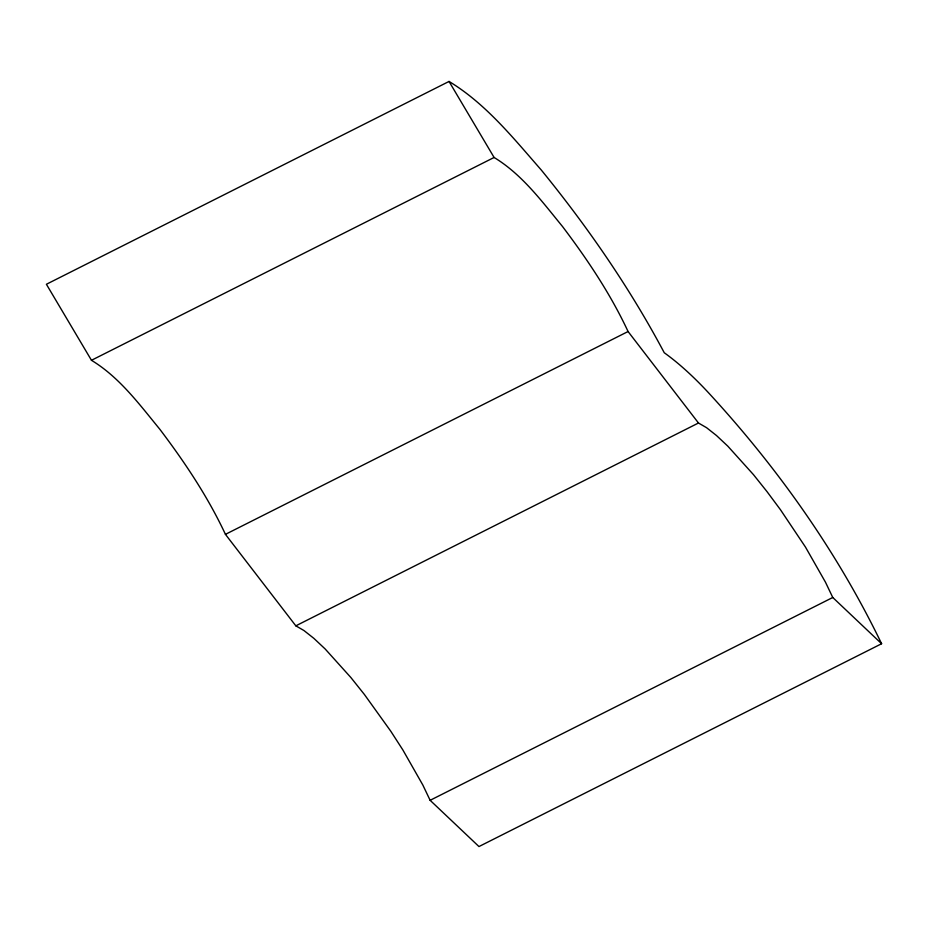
<?xml version="1.0" encoding="UTF-8"?>
<svg xmlns="http://www.w3.org/2000/svg" width="928" height="928" viewBox="0 0 928 928"><rect width="100%" height="100%" fill="white"/><g stroke="black" fill="none" stroke-linecap="round" stroke-linejoin="round"><path stroke-width="1.39" d="M449.036 81.444L46.4 284.27L91.466 360.296C119.457 377.244 139.362 404.33 159.813 429.246C184.742 462.214 207.907 496.828 225.434 534.354L295.835 625.832L303.932 630.518L313.815 638.313L325.16 648.974L350.842 677.486L364.379 694.457L390.792 731.241L402.845 749.917L422.82 784.995L430.128 800.307L478.964 846.556L881.6 643.73C837.88 553.158 779.114 469.87 711.277 395.769A291.531 98.994 63.3 0 0 664.251 352.744C629.729 287.784 587.691 227.012 541.279 170.01C513.277 138.052 485.831 103.716 449.036 81.444L494.102 157.47C522.081 174.418 541.998 201.504 562.438 226.42C587.378 259.388 610.543 294.002 628.07 331.528L698.471 423.006L706.568 427.692L716.451 435.499L727.796 446.148L753.478 474.66L767.015 491.631L780.471 509.739L805.481 547.091L825.456 582.169L832.764 597.481L881.6 643.73M91.466 360.296L494.102 157.47M225.434 534.354L628.07 331.528M295.835 625.832L698.471 423.006M430.128 800.307L832.764 597.481"/></g></svg>
